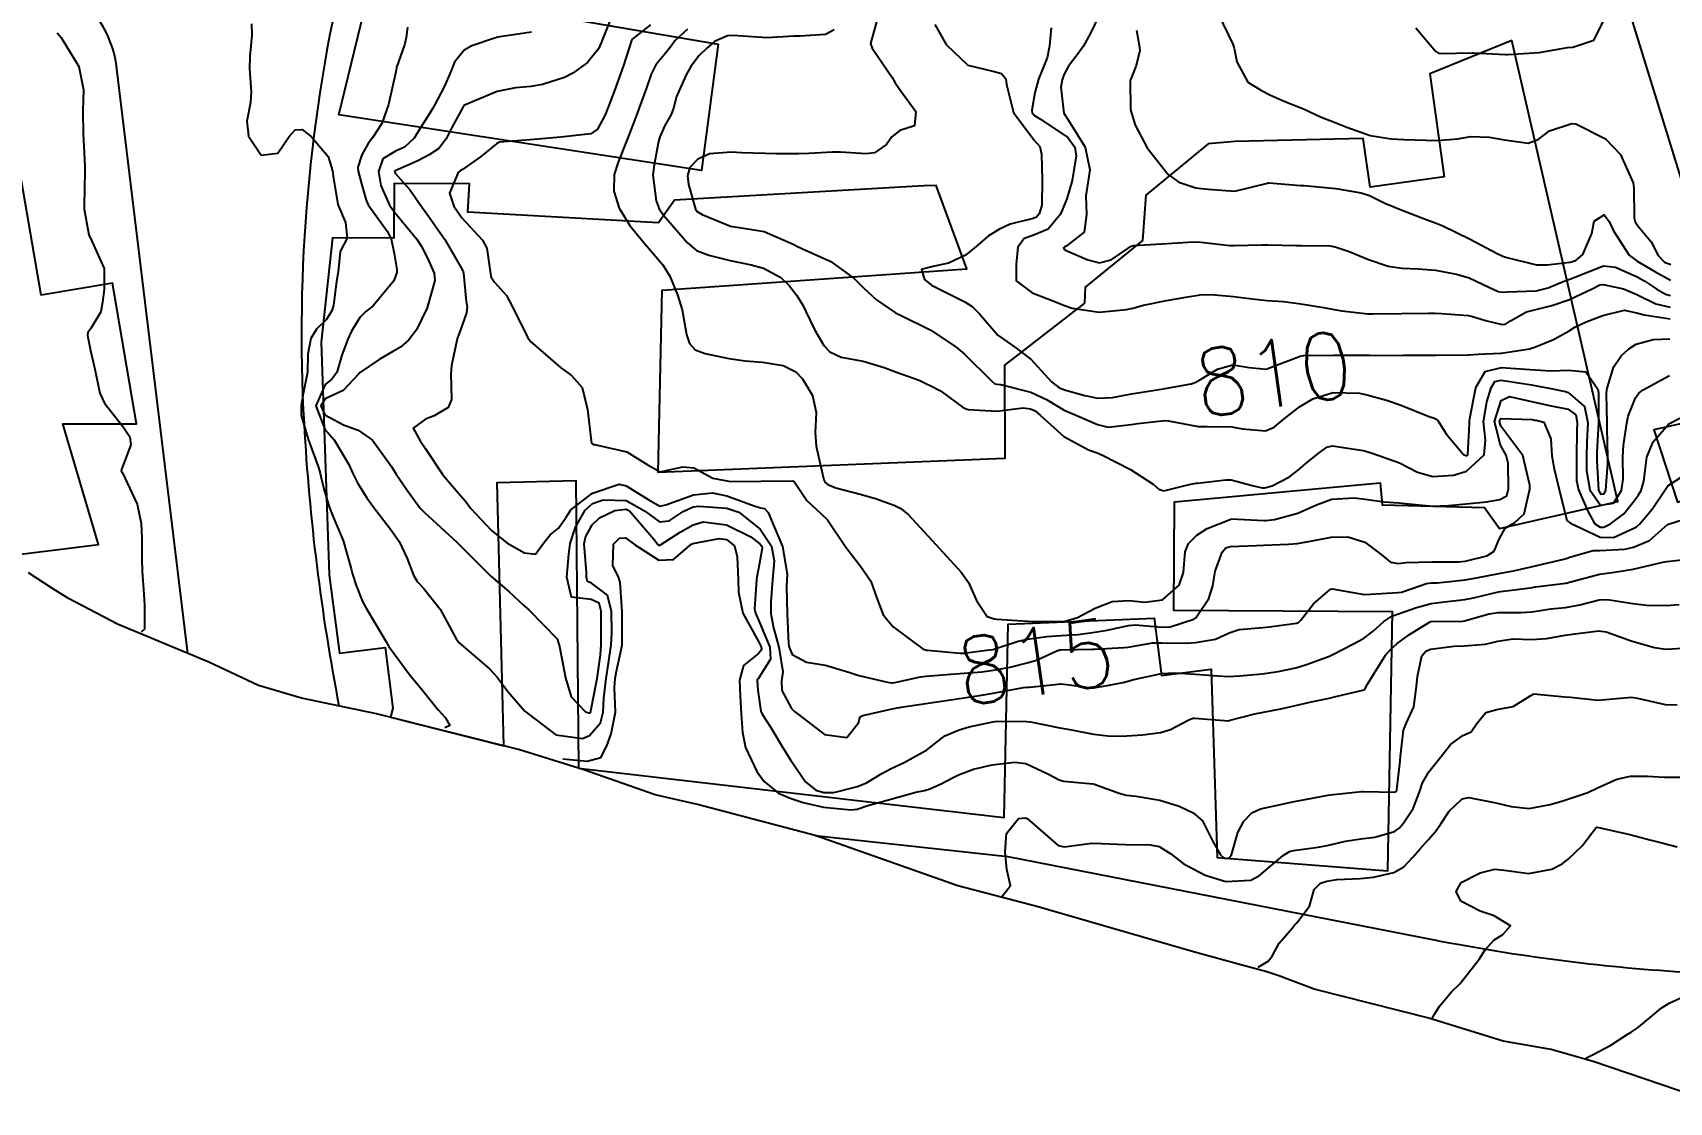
# Model space of a CAD drawing. Header units: metres. Extents: x 318500 to 325275, y 7408834 to 7428799.
# Drawn here: x 320926.9 to 321024.3, y 7424459.6 to 7424523.3 of the extents above; entities that cross this region are included whole.
import ezdxf
from ezdxf.enums import TextEntityAlignment as Align

# ---------------------------------------------------------------- set-up
doc = ezdxf.new("R2010")
doc.units = ezdxf.units.M
doc.header["$MEASUREMENT"] = 0
for name, color, linetype in [('Area', 45, 'Continuous'), ('Cotas', 45, 'Continuous'), ('Curvas de Nivel 1m', 11, 'Continuous'), ('Curvas de Nivel 5m', 15, 'Continuous'), ('Edificações', 30, 'Continuous'), ('Vias Primárias', 230, 'Continuous')]:
    doc.layers.add(name, color=color, linetype=linetype)
doc.styles.add('Style-STANDARD', font='STANDARD.shx')

msp = doc.modelspace()

# ---------------------------------------------------------------- linework, layer by layer
at = {"layer": 'Area'}
msp.add_lwpolyline([(321026.913, 7424459.618), (321019.839, 7424462.02), (321017.281, 7424462.753), (321014.421, 7424463.255), (321009.998, 7424464.618), (321003.175, 7424466.357), (321001.12, 7424467.123), (321000.342, 7424467.377), (320998.801, 7424467.798), (320995.98, 7424468.574), (320986.666, 7424471.264), (320981.955, 7424472.504), (320973.465, 7424475.494), (320966.452, 7424477.338), (320963.933, 7424477.923), (320959.695, 7424479.418), (320955.801, 7424480.617), (320947.336, 7424482.75), (320942.881, 7424483.675), (320940.309, 7424484.439), (320937.363, 7424485.811), (320931.93, 7424488.085), (320929.002, 7424489.606), (320928.061, 7424490.209), (320926.616, 7424491.131)], dxfattribs=at)
at = {"layer": 'Curvas de Nivel 1m', "flags": 128}
for points, elevation in [([(320939.9, 7424523.813), (320939.926, 7424523.136), (320939.801, 7424521.888), (320939.79, 7424521.138), (320939.884, 7424519.772), (320939.835, 7424519.137), (320939.619, 7424518.018), (320939.721, 7424517.138), (320940.473, 7424515.993), (320941.467, 7424516.123), (320942.141, 7424517.105), (320942.494, 7424517.505), (320942.923, 7424517.521), (320943.463, 7424517.085), (320944.473, 7424515.926), (320944.73, 7424515.067), (320944.764, 7424514.76), (320945.05, 7424513.064), (320945.489, 7424511.994), (320945.596, 7424511.058), (320945.186, 7424510.274), (320945.058, 7424509.063), (320944.967, 7424508.471), (320944.775, 7424507.066), (320944.687, 7424506.735), (320944.347, 7424506.191), (320943.765, 7424505.652), (320943.439, 7424505.083), (320943.246, 7424504.156), (320943.226, 7424503.086), (320942.983, 7424501.785), (320942.856, 7424501.091), (320942.862, 7424500.5), (320943.27, 7424499.085), (320943.891, 7424497.409), (320943.992, 7424497.073), (320944.019, 7424496.874), (320944.211, 7424496.139), (320944.52, 7424495.067), (320944.748, 7424494.508), (320945.367, 7424493.058), (320945.831, 7424491.367), (320945.913, 7424491.052), (320946.133, 7424490.377), (320946.519, 7424489.439), (320946.727, 7424489.041), (320947.653, 7424487.47), (320947.91, 7424487.023), (320948.086, 7424486.744), (320949.362, 7424485), (320949.681, 7424484.621), (320950.052, 7424484.177), (320951.016, 7424482.98), (320951.452, 7424482.498), (320951.706, 7424482.049), (320951.41, 7424481.9)], 818), ([(320977.152, 7424524.082), (320976.755, 7424522.647), (320976.848, 7424522.363), (320978.049, 7424520.627), (320978.226, 7424520.314), (320978.532, 7424519.858), (320979.455, 7424518.611), (320979.367, 7424517.751), (320978.503, 7424517.461), (320978.023, 7424517.101), (320977.701, 7424516.632), (320976.987, 7424516.138), (320976.481, 7424516.077), (320974.965, 7424516.19), (320974.483, 7424516.189), (320973.081, 7424516.094), (320972.481, 7424516.083), (320971.11, 7424516.091), (320970.481, 7424516.097), (320969.079, 7424516.146), (320968.481, 7424516.172), (320967.17, 7424516.079), (320966.475, 7424515.769), (320965.991, 7424515.264), (320965.86, 7424514.789), (320965.924, 7424514.257), (320966.336, 7424512.782), (320966.438, 7424512.647), (320966.734, 7424512.477), (320968.425, 7424511.776), (320969.567, 7424511.594), (320970.421, 7424511.464), (320972.152, 7424510.704), (320972.408, 7424510.563), (320972.659, 7424510.443), (320974.395, 7424509.678), (320975.788, 7424508.656), (320976.374, 7424508.065), (320977.108, 7424507.38), (320978.24, 7424506.622), (320978.359, 7424506.564), (320978.451, 7424506.526), (320980.345, 7424505.587), (320981.851, 7424504.575), (320982.324, 7424504.172), (320983.973, 7424502.545), (320984.151, 7424502.394), (320984.298, 7424502.362), (320984.486, 7424502.35), (320986.294, 7424501.889), (320987.241, 7424501.457), (320988.283, 7424500.827), (320988.513, 7424500.717), (320989.086, 7424500.478), (320990.272, 7424499.958), (320990.906, 7424499.818), (320992.273, 7424499.977), (320992.674, 7424500.034), (320994.277, 7424500.204), (320994.494, 7424500.189), (320996.272, 7424499.858), (320996.8, 7424499.847), (320998.272, 7424499.822), (320998.902, 7424499.719), (321000.269, 7424499.595), (321000.78, 7424499.815), (321001.38, 7424500.314), (321002.287, 7424501.025), (321003.082, 7424501.503), (321004.296, 7424501.868), (321005.869, 7424501.83), (321006.295, 7424501.741), (321007.475, 7424501.416), (321008.289, 7424501.135), (321010.055, 7424500.43), (321010.282, 7424500.355), (321010.391, 7424500.309), (321010.526, 7424500.196), (321011.036, 7424499.421), (321012.054, 7424498.173), (321012.249, 7424498.112), (321012.308, 7424498.169), (321012.421, 7424500.025), (321012.422, 7424500.168), (321012.435, 7424500.321), (321012.787, 7424502.163), (321013.348, 7424503.121), (321014.318, 7424503.355), (321015.146, 7424503.303), (321016.317, 7424503.23), (321017.259, 7424503.163), (321018.317, 7424503.207), (321019.35, 7424503.109), (321020.062, 7424502.064), (321020.089, 7424501.846), (321020.088, 7424500.063), (321019.996, 7424498.322), (321019.988, 7424498.064), (321019.989, 7424497.806), (321020.09, 7424496.062), (321020.226, 7424495.813), (321020.437, 7424495.847), (321020.541, 7424496.057), (321020.649, 7424497.653), (321020.645, 7424498.056), (321020.612, 7424499.72), (321020.606, 7424500.057), (321020.58, 7424501.783), (321020.6, 7424502.057), (321020.996, 7424503.381), (321021.439, 7424504.049), (321021.91, 7424504.471), (321022.341, 7424504.754), (321023.345, 7424505.025), (321024.346, 7424505.074)], 811), ([(320990.435, 7424524.462), (320989.828, 7424523.224), (320989.409, 7424522.477), (320989.064, 7424521.981), (320988.552, 7424521.292), (320988.261, 7424520.778), (320988.157, 7424520.496), (320988.084, 7424520.045), (320988.256, 7424518.494), (320988.514, 7424518.102), (320989.543, 7424516.474), (320989.806, 7424515.134), (320989.71, 7424514.471), (320989.568, 7424513.59), (320989.619, 7424512.472), (320989.483, 7424511.415), (320988.411, 7424510.581), (320988.345, 7424510.557), (320988.24, 7424510.493), (320988.298, 7424510.381), (320988.408, 7424510.329), (320989.694, 7424509.765), (320990.397, 7424509.597), (320991.074, 7424509.779), (320992.065, 7424510.443), (320992.265, 7424510.589), (320992.413, 7424510.628), (320994.1, 7424510.729), (320994.415, 7424510.751), (320995.963, 7424510.841), (320996.417, 7424510.829), (320998.146, 7424510.631), (320998.414, 7424510.616), (321000.082, 7424510.668), (321000.415, 7424510.672), (321002.092, 7424510.628), (321002.415, 7424510.62), (321004.097, 7424510.601), (321004.414, 7424510.554), (321005.252, 7424510.267), (321006.403, 7424509.797), (321007.567, 7424509.402), (321008.396, 7424509.28), (321009.363, 7424509.243), (321010.394, 7424509.147), (321011.645, 7424508.927), (321012.388, 7424508.697), (321013.56, 7424508.152), (321014.12, 7424507.886), (321014.377, 7424507.846), (321014.652, 7424507.863), (321016.378, 7424507.932), (321017.094, 7424508.109), (321017.997, 7424508.484), (321018.388, 7424508.61), (321019.439, 7424509.03), (321020.4, 7424509.411), (321021.11, 7424509.342), (321022.391, 7424508.763), (321022.853, 7424508.499), (321023.561, 7424508.022), (321024.08, 7424507.718), (321024.376, 7424507.646)], 808), ([(320997.475, 7424524.371), (320998.32, 7424522.616), (320998.41, 7424522.362), (320998.558, 7424521.567), (320999.222, 7424520.35), (321000.041, 7424519.843), (321000.533, 7424519.587), (321001.417, 7424519.205), (321002.525, 7424518.767), (321003.538, 7424518.29), (321004.514, 7424517.909), (321005.11, 7424517.672), (321006.504, 7424517.18), (321007.758, 7424516.974), (321008.501, 7424516.929), (321009.817, 7424516.89), (321010.5, 7424516.879), (321011.706, 7424516.978), (321012.504, 7424517.118), (321013.586, 7424517.072), (321014.502, 7424516.913), (321015.91, 7424516.714), (321016.502, 7424516.944), (321017.174, 7424517.446), (321018.517, 7424517.894), (321018.742, 7424517.861), (321020.504, 7424516.969), (321021.407, 7424516.051), (321022.153, 7424514.354), (321022.202, 7424514.043), (321022.212, 7424512.273), (321022.274, 7424512.042), (321022.436, 7424511.803), (321023.233, 7424510.838), (321023.642, 7424510.022), (321024.03, 7424509.641), (321024.402, 7424509.496)], 806), ([(320928.327, 7424523.292), (320928.566, 7424523.011), (320929.624, 7424521.274), (320929.889, 7424519.9), (320929.869, 7424519.27), (320929.856, 7424518.622), (320929.875, 7424517.269), (320929.966, 7424515.769), (320929.979, 7424515.267), (320929.948, 7424513.757), (320929.935, 7424513.267), (320929.947, 7424512.789), (320930.213, 7424511.263), (320930.404, 7424510.883), (320931.13, 7424509.249), (320931.133, 7424508.014), (320931.03, 7424507.25), (320930.93, 7424506.673), (320930.336, 7424505.688), (320930.156, 7424505.44), (320930.136, 7424505.263), (320930.317, 7424504.367), (320930.569, 7424503.256), (320930.872, 7424501.838), (320931.14, 7424501.247), (320932.259, 7424499.829), (320932.65, 7424499.226), (320932.715, 7424498.753), (320932.223, 7424497.449), (320932.159, 7424497.293), (320932.148, 7424497.231), (320932.167, 7424497.179), (320932.219, 7424497.098), (320933.093, 7424495.221), (320933.334, 7424494.067), (320933.362, 7424493.218), (320933.373, 7424491.997), (320933.398, 7424491.217), (320933.483, 7424489.86), (320933.523, 7424489.216), (320933.53, 7424487.785), (320933.34, 7424487.6)], 819), ([(320949.186, 7424523.621), (320949.105, 7424523.012), (320949.007, 7424522.57), (320948.543, 7424521.227), (320948.504, 7424521.057), (320948.496, 7424521.021), (320948.49, 7424520.971), (320948.054, 7424519.027), (320947.655, 7424517.881), (320947.112, 7424517.041), (320946.838, 7424516.691), (320946.475, 7424516.018), (320946.236, 7424515.28), (320946.249, 7424515.052), (320946.453, 7424514.304), (320946.718, 7424513.321), (320946.849, 7424513.044), (320947.969, 7424511.474), (320948.214, 7424511.023), (320948.397, 7424510.157), (320948.553, 7424509.188), (320948.557, 7424509.017), (320948.375, 7424508.521), (320947.147, 7424507.038), (320946.705, 7424506.694), (320946.349, 7424506.341), (320945.863, 7424505.529), (320945.638, 7424505.057), (320945.276, 7424504.1), (320944.979, 7424503.063), (320944.692, 7424502.67), (320944.293, 7424502.349), (320943.723, 7424501.078), (320944.259, 7424499.692), (320944.829, 7424499.064), (320945.689, 7424497.594), (320945.926, 7424497.053), (320946.214, 7424496.492), (320946.77, 7424495.606), (320947.176, 7424495.035), (320948.181, 7424493.731), (320948.692, 7424493.012), (320949.178, 7424491.981), (320949.546, 7424490.999), (320949.766, 7424490.625), (320950.132, 7424490.219), (320951.138, 7424488.98), (320952.093, 7424487.201), (320952.264, 7424486.967), (320954.067, 7424485.415), (320954.518, 7424484.933), (320955.176, 7424484.048), (320956.041, 7424483.052), (320956.172, 7424482.909), (320958.019, 7424481.497), (320959.605, 7424481.277), (320960.019, 7424481.451), (320960.674, 7424482.206), (320960.831, 7424482.848), (320960.868, 7424483.667), (320961.015, 7424484.846), (320961.159, 7424485.758), (320961.312, 7424486.842), (320961.353, 7424487.589), (320961.343, 7424488.842), (320961.101, 7424489.817), (320960.137, 7424490.525), (320959.901, 7424490.627), (320959.847, 7424490.864), (320959.845, 7424491.164), (320959.698, 7424492.867), (320959.781, 7424493.261), (320960.187, 7424493.986), (320960.628, 7424494.419), (320961.524, 7424494.84), (320962.201, 7424494.93), (320962.415, 7424494.828), (320963.852, 7424493.136), (320964.12, 7424492.811), (320964.169, 7424492.774), (320964.203, 7424492.776), (320964.256, 7424492.809), (320965.421, 7424493.551), (320966.188, 7424493.994), (320966.795, 7424494.166), (320968.189, 7424494), (320969.639, 7424493.274), (320970.172, 7424492.873), (320970.276, 7424492.728), (320970.295, 7424492.601), (320970.155, 7424491.718), (320969.991, 7424490.883), (320969.975, 7424490.732), (320969.857, 7424488.998), (320969.908, 7424488.732), (320970.113, 7424488.286), (320970.754, 7424486.72), (320970.809, 7424485.989), (320970.062, 7424484.834), (320970.011, 7424484.781), (320970, 7424484.731), (320970.054, 7424484.16), (320970.226, 7424482.911), (320970.297, 7424482.726), (320970.811, 7424481.935), (320971.557, 7424480.707), (320971.999, 7424479.998), (320972.879, 7424478.687), (320973.502, 7424478.204), (320973.974, 7424478.069), (320974.571, 7424478.067), (320975.978, 7424478.41), (320976.509, 7424478.642), (320977.424, 7424479.193), (320977.993, 7424479.49), (320978.756, 7424479.851), (320980.009, 7424480.542), (320980.041, 7424480.558), (320980.081, 7424480.589), (320981.172, 7424481.429), (320982.028, 7424481.798), (320982.629, 7424481.963), (320984.036, 7424482.273), (320984.272, 7424482.301), (320986.037, 7424482.289), (320986.285, 7424482.259), (320988.031, 7424481.902), (320988.715, 7424481.794), (320990.026, 7424481.527), (320991.053, 7424481.416), (320992.025, 7424481.438), (320992.949, 7424481.498), (320994.028, 7424481.64), (320994.617, 7424481.815), (320995.699, 7424482.385), (320995.945, 7424482.478), (320996.042, 7424482.485), (320997.573, 7424482.365), (320998.039, 7424482.32), (320998.072, 7424482.327), (320998.17, 7424482.358), (320999.643, 7424482.739), (321000.047, 7424482.822), (321001.292, 7424483.07), (321002.054, 7424483.238), (321002.919, 7424483.429), (321004.061, 7424483.685), (321004.542, 7424483.794), (321006.068, 7424484.145), (321006.143, 7424484.175), (321006.201, 7424484.248), (321006.334, 7424484.507), (321007.411, 7424486.23), (321007.723, 7424486.598), (321008.101, 7424486.926), (321008.85, 7424487.471), (321010.038, 7424488.201), (321010.096, 7424488.224), (321010.12, 7424488.232), (321012.029, 7424488.264), (321012.122, 7424488.277), (321013.582, 7424488.695), (321014.13, 7424488.774), (321015.486, 7424488.77), (321016.13, 7424488.814), (321017.249, 7424488.987), (321018.135, 7424489.081), (321018.978, 7424489.237), (321020.142, 7424489.539), (321020.642, 7424489.555), (321022.139, 7424489.303), (321022.953, 7424489.213), (321024.138, 7424489.184), (321024.896, 7424489.242)], 817), ([(320956.574, 7424523.333), (320954.68, 7424523.048), (320954.571, 7424523.024), (320954.299, 7424522.944), (320953.016, 7424522.511), (320952.559, 7424522.247), (320951.994, 7424521.53), (320951.768, 7424520.978), (320951.397, 7424520.115), (320950.797, 7424518.987), (320950.7, 7424518.805), (320950.513, 7424518.499), (320949.93, 7424517.567), (320949.583, 7424517.004), (320949.014, 7424516.48), (320948.478, 7424516.233), (320947.726, 7424515.776), (320947.46, 7424515.035), (320947.606, 7424514.187), (320948.121, 7424513.025), (320948.434, 7424512.59), (320949.751, 7424511), (320950.005, 7424510.597), (320950.393, 7424509.84), (320950.77, 7424508.986), (320950.812, 7424508.55), (320950.385, 7424506.99), (320950.377, 7424506.973), (320950.359, 7424506.914), (320949.729, 7424505.609), (320949.272, 7424505.006), (320948.771, 7424504.566), (320948.319, 7424504.309), (320947.5, 7424503.845), (320946.338, 7424503.049), (320946.299, 7424502.993), (320945.355, 7424501.994), (320944.284, 7424501.489), (320944.038, 7424501.074), (320944.272, 7424500.544), (320945.377, 7424499.945), (320946.259, 7424499.635), (320947.1, 7424499.037), (320948.227, 7424497.477), (320948.521, 7424497.015), (320949.213, 7424496.008), (320949.95, 7424494.994), (320950.196, 7424494.719), (320952.125, 7424492.97), (320952.169, 7424492.93), (320954.14, 7424490.94), (320955.23, 7424490.022), (320956.123, 7424489.196), (320956.435, 7424488.907), (320958.095, 7424487.212), (320958.2, 7424486.888), (320958.231, 7424486.745), (320958.605, 7424484.882), (320958.933, 7424483.761), (320959.789, 7424482.864), (320960.039, 7424482.776), (320960.086, 7424482.813), (320960.097, 7424482.859), (320960.105, 7424482.924), (320960.481, 7424484.854), (320960.675, 7424486.257), (320960.719, 7424486.851), (320960.722, 7424488.24), (320960.713, 7424488.851), (320960.595, 7424489.324), (320960.127, 7424489.543), (320958.948, 7424489.697), (320958.683, 7424490.882), (320958.793, 7424492.248), (320958.874, 7424492.879), (320959.2, 7424493.859), (320959.77, 7424494.866), (320960.204, 7424495.26), (320960.833, 7424495.478), (320962.206, 7424495.438), (320963.291, 7424494.819), (320964.19, 7424494.167), (320964.761, 7424494.232), (320965.608, 7424494.789), (320966.203, 7424495.062), (320966.541, 7424495.113), (320968.202, 7424494.994), (320968.909, 7424494.743), (320970.185, 7424493.735), (320970.863, 7424492.72), (320971.021, 7424491.853), (320970.919, 7424490.718), (320970.822, 7424489.415), (320970.817, 7424488.72), (320970.971, 7424487.853), (320971.3, 7424486.712), (320971.526, 7424485.251), (320971.465, 7424484.709), (320971.48, 7424484.134), (320972.044, 7424483.07), (320972.224, 7424482.88), (320972.468, 7424482.694), (320974.023, 7424481.514), (320975.345, 7424481.332), (320976.033, 7424482.215), (320976.13, 7424482.557), (320976.29, 7424482.646), (320978.044, 7424483.047), (320978.573, 7424483.14), (320980.048, 7424483.352), (320981.118, 7424483.51), (320982.051, 7424483.656), (320983.363, 7424483.86), (320984.054, 7424483.976), (320985.859, 7424484.314), (320986.058, 7424484.331), (320986.228, 7424484.338), (320987.741, 7424484.493), (320988.029, 7424484.522), (320988.061, 7424484.525), (320988.441, 7424484.484), (320989.882, 7424484.286), (320990.058, 7424484.287), (320990.96, 7424484.447), (320991.872, 7424484.633), (320992.073, 7424484.682), (320992.439, 7424484.792), (320994.077, 7424485.146), (320994.853, 7424485.174), (320996.077, 7424485.109), (320997.438, 7424485.005), (320998.076, 7424484.974), (320998.722, 7424484.996), (321000.078, 7424485.129), (321001.033, 7424485.269), (321002.082, 7424485.491), (321002.707, 7424485.671), (321004.089, 7424486.185), (321004.277, 7424486.277), (321005.464, 7424486.895), (321006.105, 7424487.222), (321006.685, 7424487.668), (321007.317, 7424488.232), (321007.797, 7424488.553), (321008.127, 7424488.685), (321009.259, 7424489.083), (321010.137, 7424489.314), (321010.926, 7424489.401), (321012.141, 7424489.54), (321012.658, 7424489.647), (321014.148, 7424490.014), (321014.255, 7424490.032), (321015.076, 7424490.131), (321016.026, 7424490.246), (321016.152, 7424490.27), (321016.338, 7424490.303), (321018.154, 7424490.523), (321018.746, 7424490.671), (321020.16, 7424491.049), (321021.045, 7424491.167), (321022.163, 7424491.346), (321023.922, 7424491.768), (321024.168, 7424491.811), (321025.795, 7424491.986)], 816), ([(320963.65, 7424523.753), (320962.571, 7424522.903), (320962.535, 7424522.866), (320962.518, 7424522.831), (320962.049, 7424521.336), (320961.877, 7424520.84), (320961.485, 7424519.801), (320961.131, 7424518.851), (320960.955, 7424518.412), (320960.5, 7424517.551), (320960.1, 7424517.262), (320958.493, 7424517.088), (320958.312, 7424517.073), (320956.49, 7424516.91), (320954.658, 7424516.767), (320954.486, 7424516.683), (320953.532, 7424515.896), (320952.463, 7424515.155), (320952.349, 7424515.083), (320952.211, 7424514.972), (320951.687, 7424513.738), (320951.941, 7424512.975), (320952.43, 7424512.278), (320953.653, 7424510.951), (320953.914, 7424510.459), (320954.136, 7424508.944), (320954.179, 7424508.744), (320954.375, 7424508.435), (320955.091, 7424507.653), (320955.458, 7424506.924), (320956.334, 7424505.171), (320956.521, 7424504.908), (320958.307, 7424503.356), (320958.961, 7424502.88), (320959.585, 7424502.162), (320959.9, 7424500.866), (320960.117, 7424498.997), (320960.152, 7424498.861), (320960.249, 7424498.782), (320960.327, 7424498.781), (320962.243, 7424498.348), (320963.46, 7424497.589), (320964.225, 7424497.143), (320965.575, 7424497.445), (320966.229, 7424497.392), (320967.376, 7424496.763), (320968.102, 7424496.635), (320968.219, 7424496.609), (320968.398, 7424496.569), (320970.219, 7424496.59), (320972.139, 7424496.621), (320972.219, 7424496.567), (320972.97, 7424495.451), (320973.802, 7424494.676), (320974.194, 7424494.291), (320975.282, 7424492.659), (320976.153, 7424491.536), (320976.771, 7424490.641), (320977.13, 7424489.635), (320977.504, 7424488.629), (320978.11, 7424487.92), (320979.896, 7424486.593), (320980.089, 7424486.532), (320980.15, 7424486.529), (320982.087, 7424486.345), (320982.306, 7424486.348), (320983.813, 7424486.544), (320984.05, 7424486.582), (320984.091, 7424486.593), (320985.542, 7424487.075), (320986.1, 7424487.182), (320987.253, 7424487.348), (320988.104, 7424487.402), (320989.12, 7424487.46), (320990.107, 7424487.604), (320990.836, 7424487.725), (320992.114, 7424488.007), (320992.51, 7424488.038), (320994.112, 7424487.904), (320994.588, 7424487.928), (320996.012, 7424488.382), (320996.121, 7424488.454), (320996.9, 7424489.605), (320997.127, 7424490.37), (320997.283, 7424491.238), (320997.692, 7424492.365), (320997.918, 7424492.619), (320998.175, 7424492.712), (320999.744, 7424492.769), (321000.177, 7424492.776), (321001.646, 7424492.84), (321002.179, 7424492.887), (321003.371, 7424493.099), (321004.185, 7424493.27), (321005.172, 7424493.278), (321006.181, 7424492.967), (321007.157, 7424492.235), (321007.707, 7424491.768), (321008.165, 7424491.699), (321008.626, 7424491.754), (321010.166, 7424491.801), (321011.782, 7424491.792), (321012.167, 7424491.828), (321013.45, 7424492.151), (321013.891, 7424492.427), (321014.185, 7424493.142), (321014.534, 7424493.797), (321015.106, 7424494.131), (321015.68, 7424494.654), (321016.003, 7424496.122), (321016.008, 7424496.347), (321015.601, 7424498.126), (321014.276, 7424499.877), (321014.194, 7424500.141), (321014.282, 7424500.323), (321016.143, 7424500.26), (321016.281, 7424500.234), (321016.378, 7424500.216), (321016.846, 7424500.112), (321017.255, 7424499.115), (321017.32, 7424498.104), (321017.463, 7424497.323), (321017.756, 7424496.097), (321018.202, 7424494.253), (321018.433, 7424494.087), (321020.188, 7424493.257), (321020.996, 7424493.244), (321022.196, 7424493.795), (321022.351, 7424493.884), (321022.531, 7424494.035), (321023.3, 7424494.937), (321024.019, 7424496.013), (321024.233, 7424496.308), (321025.198, 7424496.954)], 814), ([(320965.861, 7424523.511), (320965.109, 7424522.802), (320964.884, 7424522.486), (320964.559, 7424522.088), (320963.976, 7424521.388), (320963.698, 7424520.818), (320963.396, 7424519.957), (320962.985, 7424518.825), (320962.855, 7424518.487), (320962.501, 7424517.546), (320962.3, 7424517.026), (320962.222, 7424516.834), (320961.725, 7424515.588), (320961.501, 7424514.844), (320961.469, 7424513.863), (320961.786, 7424512.84), (320962.425, 7424511.82), (320963.241, 7424510.822), (320964.39, 7424509.478), (320964.815, 7424508.803), (320965.256, 7424507.684), (320965.537, 7424506.792), (320965.808, 7424505.317), (320965.972, 7424504.785), (320966.324, 7424504.413), (320966.905, 7424504.187), (320968.317, 7424503.905), (320969.295, 7424503.76), (320970.314, 7424503.669), (320971.552, 7424503.471), (320972.306, 7424503.111), (320972.715, 7424502.694), (320973.301, 7424501.696), (320973.51, 7424500.682), (320973.458, 7424499.486), (320973.525, 7424498.681), (320973.897, 7424497.003), (320973.975, 7424496.674), (320974.059, 7424496.513), (320974.217, 7424496.396), (320974.684, 7424496.196), (320976.212, 7424495.81), (320977.116, 7424495.543), (320978.205, 7424495.144), (320978.562, 7424494.973), (320979.003, 7424494.608), (320980.181, 7424493.319), (320980.857, 7424492.583), (320982.149, 7424491.174), (320982.591, 7424490.563), (320983.071, 7424489.498), (320983.709, 7424488.546), (320984.118, 7424488.401), (320984.275, 7424488.381), (320986.116, 7424488.253), (320986.378, 7424488.245), (320988.116, 7424488.233), (320988.35, 7424488.253), (320989.079, 7424488.476), (320990.126, 7424489.038), (320991.144, 7424489.436), (320992.13, 7424489.485), (320993.088, 7424489.384), (320994.131, 7424489.523), (320995.136, 7424490.395), (320995.388, 7424491.155), (320995.481, 7424492.39), (320995.678, 7424492.887), (320996.185, 7424493.378), (320996.794, 7424493.771), (320998.2, 7424494.339), (320998.218, 7424494.342), (321000.199, 7424494.243), (321000.28, 7424494.247), (321000.811, 7424494.321), (321002.204, 7424494.683), (321003.308, 7424495.19), (321004.212, 7424495.525), (321005.553, 7424495.6), (321006.213, 7424495.523), (321007.341, 7424495.363), (321008.211, 7424495.309), (321009.211, 7424495.209), (321010.209, 7424495.112), (321011.169, 7424495.145), (321012.211, 7424495.243), (321013.436, 7424495.369), (321014.22, 7424495.506), (321014.634, 7424495.726), (321014.745, 7424496.135), (321014.711, 7424497.669), (321014.594, 7424498.137), (321014.259, 7424498.736), (321013.907, 7424500.146), (321014.293, 7424501.406), (321014.795, 7424501.635), (321016.292, 7424501.289), (321017.273, 7424501.088), (321018.288, 7424500.872), (321018.742, 7424500.538), (321018.833, 7424500.082), (321018.809, 7424499.545), (321018.79, 7424498.082), (321018.793, 7424496.639), (321018.915, 7424496.08), (321019.468, 7424494.814), (321019.857, 7424494.065), (321020.197, 7424493.851), (321020.405, 7424493.849), (321020.82, 7424494.054), (321021.598, 7424494.657), (321022.221, 7424495.429), (321022.475, 7424495.787), (321022.629, 7424496.034), (321022.799, 7424496.595), (321022.97, 7424498.029), (321023.358, 7424498.93), (321024.28, 7424500.01), (321025.593, 7424500.688)], 813), ([(320974.582, 7424523.473), (320974.072, 7424523.19), (320972.576, 7424523.093), (320972.199, 7424523.082), (320970.574, 7424522.994), (320970.308, 7424523), (320968.576, 7424523.132), (320968.231, 7424523.099), (320967.465, 7424522.767), (320966.985, 7424522.353), (320966.557, 7424521.939), (320966.052, 7424521.283), (320965.772, 7424520.792), (320965.213, 7424519.486), (320965.027, 7424518.802), (320964.894, 7424518.424), (320964.504, 7424517.762), (320964.207, 7424517.1), (320964.131, 7424516.814), (320963.866, 7424515.419), (320963.8, 7424514.817), (320963.985, 7424513.274), (320964.162, 7424512.813), (320964.434, 7424512.436), (320965.865, 7424510.788), (320966.403, 7424510.326), (320967.124, 7424510.044), (320968.395, 7424509.732), (320969.656, 7424509.472), (320970.388, 7424509.28), (320971.418, 7424508.714), (320971.907, 7424508.239), (320972.369, 7424507.646), (320972.735, 7424507.066), (320972.902, 7424506.692), (320973.443, 7424505.584), (320973.977, 7424504.675), (320974.324, 7424504.298), (320975.003, 7424503.98), (320976.316, 7424503.745), (320977.577, 7424503.365), (320978.307, 7424503.089), (320979.642, 7424502.6), (320980.09, 7424502.385), (320980.297, 7424502.286), (320980.913, 7424501.964), (320982.284, 7424500.966), (320982.569, 7424500.851), (320984.282, 7424500.762), (320985.849, 7424500.96), (320986.284, 7424500.905), (320986.548, 7424500.781), (320986.883, 7424500.511), (320988.261, 7424499.247), (320989.723, 7424498.468), (320990.247, 7424498.285), (320990.558, 7424498.144), (320992.233, 7424497.284), (320993.588, 7424496.419), (320993.926, 7424496.123), (320994.216, 7424496.026), (320995.733, 7424496.387), (320996.132, 7424496.471), (320996.221, 7424496.478), (320997.907, 7424496.681), (320998.225, 7424496.669), (320999.482, 7424496.341), (321000.077, 7424496.191), (321000.219, 7424496.192), (321000.66, 7424496.323), (321001.69, 7424496.846), (321002.234, 7424497.26), (321002.787, 7424497.75), (321003.474, 7424498.288), (321003.927, 7424498.611), (321004.256, 7424498.705), (321006.092, 7424498.413), (321006.252, 7424498.371), (321006.689, 7424498.243), (321008.242, 7424497.68), (321009.318, 7424497.125), (321010.23, 7424496.865), (321011.467, 7424496.946), (321012.235, 7424497.185), (321013.298, 7424498.154), (321013.378, 7424499.039), (321013.256, 7424500.155), (321013.454, 7424501.315), (321013.699, 7424502.149), (321013.922, 7424502.529), (321014.307, 7424502.606), (321016.102, 7424502.323), (321016.303, 7424502.29), (321017.267, 7424502.105), (321018.132, 7424501.926), (321018.298, 7424501.872), (321019.267, 7424501.048), (321019.461, 7424500.072), (321019.408, 7424498.928), (321019.39, 7424498.073), (321019.392, 7424497.223), (321019.582, 7424496.07), (321020.217, 7424495.169), (321020.987, 7424495.284), (321021.461, 7424496.048), (321021.569, 7424496.714), (321021.547, 7424498.047), (321021.579, 7424498.728), (321021.776, 7424500.045), (321021.866, 7424500.464), (321022.303, 7424501.562), (321022.503, 7424501.841), (321022.754, 7424502.033), (321024.319, 7424502.894)], 812), ([(320987.518, 7424523.574), (320987.419, 7424522.507), (320987.272, 7424521.797), (320986.749, 7424520.517), (320986.532, 7424519.714), (320986.356, 7424518.687), (320986.388, 7424518.521), (320986.518, 7424518.37), (320986.877, 7424518.152), (320988.498, 7424517.046), (320988.917, 7424516.484), (320989.005, 7424515.959), (320988.755, 7424514.486), (320988.449, 7424513.409), (320988.075, 7424512.495), (320987.34, 7424511.593), (320986.421, 7424511.227), (320985.894, 7424511.049), (320985.519, 7424510.529), (320985.422, 7424509.503), (320985.427, 7424508.53), (320986.373, 7424507.804), (320987.312, 7424507.449), (320988.365, 7424507.03), (320988.77, 7424506.89), (320990.362, 7424506.658), (320992.001, 7424506.807), (320992.365, 7424506.9), (320993.003, 7424507.068), (320994.369, 7424507.342), (320995.537, 7424507.558), (320996.373, 7424507.692), (320997.036, 7424507.71), (320998.372, 7424507.584), (320999.47, 7424507.443), (321000.37, 7424507.357), (321001.337, 7424507.283), (321002.369, 7424507.155), (321003.717, 7424506.936), (321004.365, 7424506.814), (321004.823, 7424506.731), (321006.363, 7424506.563), (321006.666, 7424506.548), (321008.364, 7424506.573), (321009.967, 7424506.601), (321010.364, 7424506.592), (321010.74, 7424506.57), (321012.363, 7424506.458), (321012.601, 7424506.405), (321013.36, 7424506.155), (321014.357, 7424505.912), (321014.561, 7424505.934), (321014.848, 7424506.135), (321015.82, 7424506.67), (321016.367, 7424506.821), (321017.312, 7424507.049), (321018.373, 7424507.416), (321019.764, 7424508.069), (321020.171, 7424508.276), (321020.384, 7424508.312), (321021.585, 7424508.048), (321022.377, 7424507.712), (321023.505, 7424507.156), (321024.37, 7424506.961)], 809), ([(320992.585, 7424523.434), (320992.77, 7424522.437), (320992.795, 7424522.208), (320992.553, 7424521.279), (320992.303, 7424520.683), (320992.209, 7424520.443), (320992.242, 7424518.724), (320992.303, 7424518.442), (320992.51, 7424517.793), (320993.216, 7424516.429), (320994.467, 7424514.849), (320995.12, 7424514.4), (320996.133, 7424514.061), (320996.456, 7424514.025), (320996.863, 7424513.969), (320998.455, 7424513.856), (321000.382, 7424514.331), (321000.432, 7424514.359), (321000.46, 7424514.362), (321000.959, 7424514.323), (321002.354, 7424514.197), (321002.459, 7424514.19), (321002.571, 7424514.186), (321004.457, 7424514.021), (321005.962, 7424513.765), (321006.453, 7424513.598), (321007.367, 7424513.154), (321008.445, 7424512.698), (321009.738, 7424512.207), (321010.436, 7424511.961), (321010.825, 7424511.803), (321012.423, 7424511.022), (321014.063, 7424510.145), (321014.408, 7424509.989), (321014.642, 7424509.902), (321016.4, 7424509.468), (321017.031, 7424509.48), (321018.403, 7424509.63), (321018.752, 7424509.737), (321019.161, 7424510.079), (321019.702, 7424511.344), (321019.843, 7424512.069), (321020.444, 7424512.446), (321020.727, 7424512.057), (321020.989, 7424511.497), (321021.924, 7424510.045), (321022.405, 7424509.688), (321023.441, 7424509.07), (321024.388, 7424508.557)], 807), ([(320958.44, 7424480.06), (320959.878, 7424479.921), (320960.7, 7424480.149), (320961.065, 7424480.844), (320961.318, 7424481.543), (320961.564, 7424482.837), (320961.511, 7424484.294), (320961.546, 7424484.838), (320961.625, 7424485.278), (320961.96, 7424486.832), (320961.975, 7424486.949), (320961.975, 7424488.832), (320961.856, 7424490.553), (320961.77, 7424490.836), (320961.416, 7424491.576), (320961.454, 7424492.841), (320961.815, 7424493.196), (320962.176, 7424493.223), (320962.713, 7424492.825), (320964.156, 7424491.886), (320965.031, 7424491.923), (320966.017, 7424492.782), (320966.101, 7424492.851), (320966.172, 7424492.882), (320967.752, 7424493.181), (320968.176, 7424493.127), (320968.66, 7424492.745), (320968.821, 7424492.083), (320968.88, 7424490.743), (320968.893, 7424489.982), (320969.15, 7424488.74), (320970.095, 7424487.058), (320970.251, 7424486.728), (320970.264, 7424486.551), (320970.084, 7424486.331), (320969.183, 7424485.629), (320968.96, 7424484.741), (320968.991, 7424483.8), (320969.05, 7424482.74), (320969.135, 7424481.627), (320969.317, 7424480.737), (320969.989, 7424479.316), (320970.42, 7424478.723), (320971.286, 7424478.023), (320971.97, 7424477.729), (320972.742, 7424477.462), (320973.965, 7424477.184), (320975.592, 7424477.025), (320975.964, 7424477.068), (320976.603, 7424477.277), (320977.97, 7424477.665), (320979.453, 7424478.076), (320979.976, 7424478.187), (320980.293, 7424478.27), (320980.96, 7424478.58), (320981.63, 7424478.929), (320981.988, 7424479.103), (320982.893, 7424479.456), (320984.002, 7424479.71), (320985.352, 7424479.868), (320986.003, 7424479.792), (320987.315, 7424479.179), (320987.993, 7424478.818), (320988.247, 7424478.74), (320989.991, 7424478.571), (320990.085, 7424478.553), (320990.356, 7424478.455), (320991.558, 7424478.011), (320991.982, 7424477.904), (320992.572, 7424477.833), (320993.978, 7424477.607), (320995.122, 7424477.244), (320995.967, 7424476.858), (320996.524, 7424476.374), (320997.115, 7424475.19), (320997.596, 7424474.355), (320997.764, 7424474.188), (320997.928, 7424474.128), (320998.115, 7424474.161), (320998.251, 7424474.347), (320998.617, 7424475.683), (320998.987, 7424476.345), (320999.462, 7424476.843), (320999.971, 7424477.081), (321000.991, 7424477.298), (321001.978, 7424477.514), (321002.626, 7424477.648), (321003.984, 7424477.891), (321004.319, 7424477.941), (321005.988, 7424478.123), (321006.109, 7424478.127), (321007.988, 7424478.081), (321008.068, 7424478.14), (321008.095, 7424478.219), (321008.283, 7424479.941), (321008.313, 7424480.217), (321008.485, 7424481.764), (321008.661, 7424482.214), (321009.103, 7424483.161), (321009.242, 7424484.208), (321009.314, 7424484.972), (321009.587, 7424486.205), (321009.815, 7424486.482), (321010.096, 7424486.602), (321011.498, 7424486.78), (321012.099, 7424486.797), (321013.362, 7424486.89), (321014.104, 7424487.075), (321015.021, 7424487.216), (321016.106, 7424487.178), (321016.996, 7424487.218), (321018.11, 7424487.417), (321018.679, 7424487.514), (321020.114, 7424487.687), (321020.547, 7424487.622), (321022.106, 7424487.075), (321023.436, 7424486.684), (321024.099, 7424486.6), (321025.414, 7424486.677)], 818), ([(320984.57, 7424471.87), (320984.85, 7424472.213), (320985.091, 7424472.522), (320984.869, 7424473.475), (320984.765, 7424474.527), (320984.85, 7424475.623), (320985.563, 7424476.516), (320985.961, 7424476.546), (320986.077, 7424476.509), (320987.936, 7424474.907), (320988.276, 7424474.826), (320989.939, 7424475.034), (320990.512, 7424475.025), (320991.938, 7424474.962), (320993.405, 7424474.948), (320993.936, 7424474.837), (320994.64, 7424474.399), (320995.367, 7424473.831), (320995.922, 7424473.543), (320996.681, 7424473.132), (320997.914, 7424472.752), (320999.401, 7424472.849), (320999.918, 7424473.11), (321001.319, 7424474.309), (321001.694, 7424474.543), (321001.935, 7424474.613), (321003.415, 7424474.808), (321003.939, 7424474.908), (321005.042, 7424475.165), (321005.946, 7424475.294), (321006.784, 7424475.401), (321007.953, 7424475.743), (321008.228, 7424475.945), (321008.462, 7424476.215), (321009.07, 7424477.112), (321009.475, 7424478.205), (321009.6, 7424478.598), (321010.001, 7424479.294), (321010.701, 7424480.19), (321011.29, 7424480.912), (321012.029, 7424481.462), (321012.522, 7424481.673), (321012.861, 7424482.158), (321013.387, 7424482.813), (321014.053, 7424483.002), (321015.013, 7424483.173), (321016.066, 7424483.834), (321016.252, 7424483.932), (321018.065, 7424483.762), (321018.422, 7424483.728), (321020.062, 7424483.553), (321020.523, 7424483.596), (321022.065, 7424483.727), (321022.425, 7424483.674), (321024.059, 7424483.298), (321024.785, 7424483.273)], 819), ([(321010.21, 7424464.59), (321010.234, 7424464.716), (321010.362, 7424464.912), (321010.642, 7424465.363), (321011.325, 7424466.178), (321011.835, 7424466.676), (321013.016, 7424468.153), (321013.339, 7424468.667), (321013.867, 7424469.26), (321014.403, 7424469.604), (321014.866, 7424470.13), (321013.889, 7424470.713), (321013.048, 7424470.997), (321011.901, 7424471.599), (321011.62, 7424472.174), (321011.915, 7424472.699), (321013.049, 7424473.281), (321013.923, 7424473.487), (321014.647, 7424473.408), (321015.921, 7424473.236), (321017.315, 7424473.49), (321017.927, 7424473.811), (321018.284, 7424474.085), (321019.123, 7424474.892), (321019.959, 7424475.969), (321020.014, 7424476.004), (321021.953, 7424475.557), (321023.159, 7424475.233), (321023.945, 7424475.034), (321024.775, 7424474.83)], 821), ([(321019.32, 7424462.18), (321019.343, 7424462.209), (321019.389, 7424462.258), (321019.508, 7424462.33), (321019.776, 7424462.46), (321020.822, 7424463.012), (321021.794, 7424463.65), (321022.032, 7424463.801), (321022.389, 7424464.031), (321023.17, 7424464.66), (321023.818, 7424465.223), (321024.297, 7424465.528), (321025.331, 7424465.987)], 822)]:
    msp.add_lwpolyline(points, dxfattribs=dict(at, elevation=elevation))
at = {"layer": 'Curvas de Nivel 5m', "flags": 128}
for points, elevation in [([(320961.295, 7424524.144), (320960.775, 7424522.857), (320960.726, 7424522.699), (320960.562, 7424522.34), (320959.901, 7424521.518), (320959.036, 7424520.883), (320958.537, 7424520.635), (320957.226, 7424520.211), (320956.532, 7424520.084), (320955.623, 7424520.016), (320954.529, 7424519.798), (320952.578, 7424518.969), (320952.54, 7424518.95), (320952.519, 7424518.924), (320951.827, 7424517.65), (320951.492, 7424516.98), (320951.063, 7424516.402), (320950.475, 7424516.013), (320949.805, 7424515.665), (320948.461, 7424515.069), (320948.432, 7424515.049), (320948.424, 7424515.021), (320948.428, 7424514.989), (320948.459, 7424514.937), (320949.353, 7424513.91), (320949.978, 7424512.997), (320950.431, 7424512.374), (320951.411, 7424510.98), (320952.385, 7424509.298), (320952.497, 7424509.084), (320952.526, 7424508.968), (320952.687, 7424507.289), (320952.733, 7424506.964), (320952.705, 7424506.614), (320952.34, 7424505.607), (320952.168, 7424505.136), (320952.125, 7424504.972), (320951.803, 7424503.48), (320951.768, 7424502.975), (320951.81, 7424501.45), (320951.602, 7424500.977), (320950.783, 7424500.475), (320950.269, 7424500.28), (320949.52, 7424499.742), (320949.947, 7424498.995), (320950.244, 7424498.563), (320951.3, 7424496.979), (320952.209, 7424495.89), (320952.64, 7424495.399), (320952.958, 7424494.959), (320954.181, 7424493.662), (320955.109, 7424492.926), (320956.161, 7424492.319), (320956.806, 7424492.258), (320957.287, 7424492.899), (320957.675, 7424493.398), (320958.184, 7424493.792), (320958.625, 7424494.452), (320958.921, 7424494.879), (320960.21, 7424495.885), (320961.792, 7424496.412), (320962.215, 7424496.323), (320963.55, 7424495.474), (320964.203, 7424495.102), (320964.577, 7424495.178), (320966.21, 7424495.772), (320967.342, 7424495.893), (320968.21, 7424495.725), (320969.82, 7424495.117), (320970.203, 7424495.013), (320970.444, 7424494.968), (320970.653, 7424494.723), (320971.022, 7424493.883), (320971.508, 7424492.71), (320971.797, 7424491.054), (320971.778, 7424490.705), (320971.758, 7424490.327), (320971.783, 7424488.705), (320971.879, 7424486.917), (320971.921, 7424486.703), (320972.084, 7424486.278), (320972.948, 7424485.815), (320974.074, 7424485.634), (320975.521, 7424485.202), (320976.066, 7424485.028), (320977.766, 7424484.624), (320978.026, 7424484.587), (320978.06, 7424484.588), (320978.205, 7424484.618), (320979.722, 7424484.938), (320980.066, 7424484.977), (320981.544, 7424485.099), (320982.068, 7424485.135), (320983.375, 7424485.246), (320984.072, 7424485.338), (320985.072, 7424485.528), (320986.079, 7424485.774), (320986.641, 7424485.945), (320987.845, 7424486.492), (320988.029, 7424486.553), (320988.091, 7424486.559), (320989.963, 7424486.591), (320990.092, 7424486.596), (320991.852, 7424486.685), (320992.094, 7424486.718), (320993.542, 7424486.975), (320994.099, 7424486.979), (320995.531, 7424486.956), (320996.099, 7424486.987), (320997.287, 7424487.184), (320998.108, 7424487.556), (320998.697, 7424487.765), (321000.113, 7424487.874), (321000.518, 7424487.92), (321002.118, 7424488.145), (321002.229, 7424488.189), (321002.346, 7424488.298), (321003.126, 7424489.3), (321004.148, 7424490.166), (321004.246, 7424490.181), (321006.144, 7424489.843), (321006.53, 7424489.859), (321008.146, 7424489.958), (321008.369, 7424489.995), (321008.997, 7424490.212), (321009.853, 7424490.503), (321010.153, 7424490.541), (321010.51, 7424490.551), (321012.155, 7424490.712), (321012.827, 7424490.83), (321014.16, 7424491.094), (321015.034, 7424491.259), (321016.164, 7424491.508), (321018.037, 7424491.96), (321018.169, 7424491.994), (321018.446, 7424492.086), (321019.778, 7424492.464), (321020.176, 7424492.46), (321021.674, 7424492.548), (321022.179, 7424492.664), (321023.143, 7424493.068), (321024.2, 7424494.01), (321025.702, 7424494.493)], 815), ([(320980.588, 7424523.788), (320981.268, 7424522.59), (320982.552, 7424521.365), (320984.115, 7424520.978), (320984.545, 7424520.857), (320984.802, 7424520.537), (320984.859, 7424520.214), (320985.269, 7424518.533), (320986.495, 7424516.887), (320986.842, 7424516.515), (320986.938, 7424516.059), (320986.975, 7424514.512), (320986.949, 7424513.016), (320986.794, 7424512.515), (320986.637, 7424512.317), (320986.436, 7424512.24), (320985.066, 7424511.898), (320984.426, 7424511.605), (320983.772, 7424511.197), (320983.036, 7424510.561), (320982.402, 7424510.054), (320981.398, 7424509.582), (320980.391, 7424509.355), (320979.795, 7424509.199), (320979.97, 7424508.604), (320980.377, 7424508.255), (320981.488, 7424507.7), (320982.367, 7424507.273), (320982.798, 7424506.997), (320983.242, 7424506.557), (320984.341, 7424505.281), (320985.409, 7424504.529), (320986.32, 7424503.841), (320987.532, 7424502.502), (320987.972, 7424502.17), (320988.295, 7424502.031), (320989.519, 7424501.698), (320990.291, 7424501.544), (320991.167, 7424501.576), (320992.294, 7424501.793), (320993.937, 7424502.056), (320994.297, 7424502.108), (320995.844, 7424502.387), (320996.182, 7424502.502), (320996.303, 7424502.582), (320997.418, 7424503.265), (320998.318, 7424503.529), (320999.296, 7424503.364), (321000.314, 7424503.264), (321001.086, 7424503.551), (321002.326, 7424504.04), (321002.553, 7424504.071), (321004.327, 7424504.097), (321004.511, 7424504.094), (321006.328, 7424504.09), (321006.487, 7424504.088), (321008.328, 7424504.083), (321008.46, 7424504.087), (321010.328, 7424504.1), (321010.428, 7424504.1), (321012.329, 7424504.106), (321012.389, 7424504.109), (321012.94, 7424504.161), (321014.253, 7424504.219), (321014.331, 7424504.222), (321015.98, 7424504.479), (321016.337, 7424504.584), (321017.423, 7424505.024), (321018.352, 7424505.544), (321018.678, 7424505.762), (321019.357, 7424506.075), (321020.364, 7424506.454), (321021.644, 7424506.77), (321022.366, 7424506.622), (321022.821, 7424506.489), (321024.363, 7424506.267)], 810), ([(321009.216, 7424523.589), (321010.394, 7424522.202), (321010.568, 7424522.068), (321010.705, 7424522.061), (321012.569, 7424522.092), (321012.647, 7424522.09), (321014.568, 7424522.004), (321014.706, 7424522.001), (321016.57, 7424522.12), (321018.26, 7424522.409), (321018.575, 7424522.438), (321019.812, 7424522.842), (321020.429, 7424524.063)], 805), ([(320999.84, 7424467.66), (321000.438, 7424468.027), (321000.673, 7424468.318), (321001.078, 7424469.095), (321001.876, 7424470.001), (321002.006, 7424470.171), (321002.127, 7424470.298), (321002.883, 7424471.302), (321003.169, 7424472.287), (321003.537, 7424472.661), (321003.915, 7424472.788), (321004.518, 7424472.873), (321005.917, 7424472.938), (321006.696, 7424473.017), (321007.921, 7424473.305), (321008.507, 7424473.631), (321009.044, 7424474.209), (321009.451, 7424474.692), (321009.946, 7424475.25), (321010.4, 7424475.746), (321010.706, 7424476.189), (321011.207, 7424476.946), (321011.983, 7424477.681), (321012.379, 7424477.769), (321013.98, 7424477.454), (321014.89, 7424477.217), (321015.975, 7424477.116), (321017.213, 7424477.336), (321017.982, 7424477.561), (321019.455, 7424478.068), (321019.993, 7424478.319), (321021.192, 7424478.854), (321022, 7424479.023), (321023.008, 7424479.033), (321024, 7424478.974), (321024.978, 7424478.973)], 820)]:
    msp.add_lwpolyline(points, dxfattribs=dict(at, elevation=elevation))
at = {"layer": 'Edificações'}
msp.add_lwpolyline([(321025.271, 7424532.631), (321020.505, 7424529.137), (321026.076, 7424511.143)], dxfattribs=at)
for points in [[(320967.692, 7424522.604), (320966.688, 7424515.082), (320945.102, 7424518.411), (320946.995, 7424526.17)], [(320979.924, 7424514.175), (320965.082, 7424513.328), (320964.126, 7424511.976), (320952.779, 7424512.612), (320952.874, 7424514.299), (320948.4, 7424514.322), (320948.383, 7424511.061), (320944.732, 7424511.08), (320944.056, 7424504.879), (320944.534, 7424491.027), (320945.131, 7424486.349), (320947.849, 7424486.695), (320948.309, 7424483.088), (320948.171, 7424482.54), (320951.146, 7424481.79), (320954.928, 7424480.837), (320954.528, 7424496.509), (320959.216, 7424496.629), (320959.372, 7424479.517), (320984.721, 7424476.581), (320984.95, 7424488.072), (320993.636, 7424488.445), (320994.081, 7424485.023), (320997.046, 7424485.408), (320997.399, 7424474.187), (321007.56, 7424473.387), (321007.828, 7424488.82), (320994.806, 7424488.9), (320994.846, 7424495.364), (321007.101, 7424496.495), (321007.221, 7424495.195), (321013.317, 7424495.029), (321014.198, 7424493.772), (321021.241, 7424495.391), (321014.932, 7424522.832), (321010.052, 7424520.848), (321010.911, 7424514.71), (321006.499, 7424514.093), (321006.093, 7424516.991), (320998.445, 7424516.809), (320996.855, 7424516.681), (320993.156, 7424513.625), (320992.941, 7424510.922), (320989.526, 7424508.146), (320989.496, 7424507.186), (320984.724, 7424503.505), (320984.752, 7424497.941), (320964.104, 7424497.109), (320964.36, 7424507.968), (320982.486, 7424509.231), (320980.672, 7424514.198)], [(320924.406, 7424492.036), (320930.793, 7424492.827), (320928.665, 7424500), (320933.058, 7424500), (320931.617, 7424508.39), (320927.38, 7424507.662), (320926.21, 7424514.47), (320913.7, 7424513.29), (320912.816, 7424522.66), (320907.927, 7424521.103), (320908.614, 7424513.493), (320911.257, 7424513.732), (320914.668, 7424496.022), (320920.642, 7424493.576), (320924.406, 7424492.036)], [(321029.225, 7424500.951), (321023.396, 7424499.647), (321024.81, 7424495.34), (321030.664, 7424497.263)]]:
    msp.add_lwpolyline(points, close=True, dxfattribs=at)
at = {"layer": 'Vias Primárias'}
for points in [[(321217.71, 7424617.147, -0.123232), (321205.93, 7424612.914), (321161.276, 7424602.8, 0.163541), (321141.699, 7424590.879, -0.04076), (321114.163, 7424563.105, -0.078509), (321087.121, 7424546.468, -0.083182), (321052.687, 7424538.448, -0.071826), (321032.635, 7424540.066, -0.168034), (321026.686, 7424543.77, 0.001885), (321022.259, 7424549.193, -0.178933), (321016.249, 7424566.492), (321010.882, 7424593.408), (321006.356, 7424616.504), (321002.183, 7424630.809, 0.183577), (320996.26, 7424638.651, 0.106047), (320956.848, 7424667.109, 0.45469), (320942.679, 7424664.772), (320945.382, 7424640.476), (320951.154, 7424606.834), (320956.928, 7424573.066, -0.148837), (320954.499, 7424553.914, 0.047026), (320945.453, 7424527.305, 0.072661), (320943.027, 7424500, 0.033477), (320945.108, 7424483.213, -1.414823)], [(320973.465, 7424475.494), (320984.939, 7424474.249), (321010.317, 7424469.287, 0.032373), (321025.118, 7424467.377, 0.195059), (321035.372, 7424470.794, -0.081741), (321045.989, 7424477.213), (321060.306, 7424484.912), (321080.357, 7424493.567), (321098.402, 7424500.813), (321115.534, 7424507.421), (321128.215, 7424513.735), (321145.633, 7424525.574), (321154.789, 7424532.78), (321170.763, 7424549.222, -0.14236), (321197.378, 7424564.357, -0.12521), (321217.257, 7424564.06, -0.030018)], [(320936.104, 7424486.338), (320931.892, 7424521.141, 0.419207), (320924.322, 7424526.973), (320876.878, 7424512.361)]]:
    msp.add_lwpolyline(points, format="xyb", dxfattribs=at)

# ---------------------------------------------------------------- texts
at = {"layer": 'Cotas', "style": 'Style-STANDARD'}
for s, rotation, p in [('810', 8.00699, (321000.75, 7424502.996, 810)), ('815', 8.12464, (320986.592, 7424485.851, 815))]:
    msp.add_text(s, height=4, rotation=rotation, dxfattribs=at).set_placement(p, align=Align.MIDDLE_CENTER)

doc.saveas('drawing.dxf')
